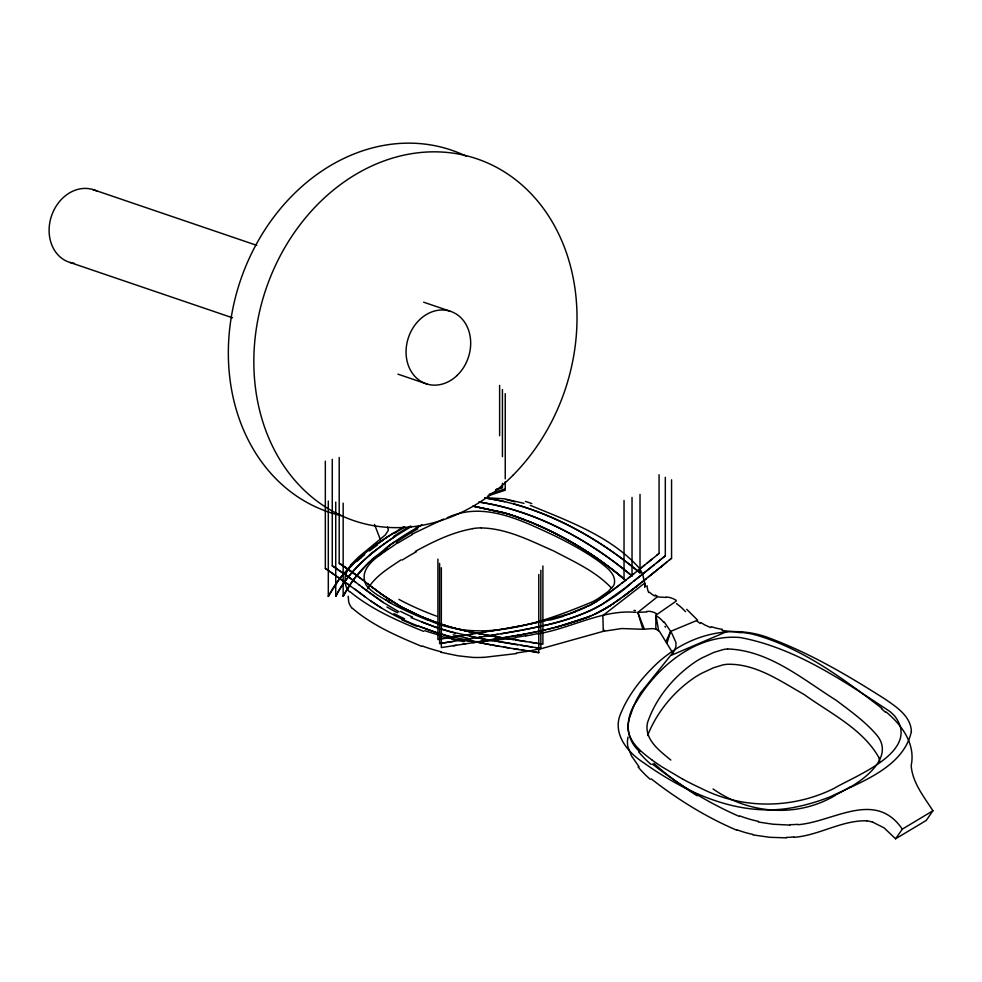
<?xml version="1.0" encoding="UTF-8"?>
<svg xmlns="http://www.w3.org/2000/svg" width="982" height="982" viewBox="0 0 982 982"><rect width="100%" height="100%" fill="white"/><g stroke="black" fill="none" stroke-linecap="round" stroke-linejoin="round"><path stroke-width="1.47" d="M673.112 653.558L659.499 631.426L655.853 629.057L655.89 615.186L676.168 601.144M348.217 596.246L348.659 601.487A71.416 30.761 -4 0 0 352.207 608.459M627.989 737.028L627.473 740.87A61.719 36.85 3.1 0 0 628.001 747.228L631.536 755.968L639.049 766.733M667.011 643.185L670.645 631.365L664.213 621.962M647.58 735.518C656.983 711.79 674.253 690.911 695.6 676.843A107.406 63.167 0.9 0 1 701.86 673.21L713.583 667.748L722.924 664.9A25.949 15.393 1.2 0 1 727.257 664.286C755.784 663.464 780.395 681.14 804.197 694.544C830.183 713.313 862.601 728.767 878.853 757.503M633.734 705.898L629.045 719.327L627.94 725.698A61.756 36.85 3 0 0 628.259 730.792C630.837 744.025 642.191 752.593 652.343 760.24M665.943 641.676L670.645 631.365L697.625 620.158L686.713 609.319M347.493 569.634L345.099 577.146L345.296 583.529A75.7 32.369 -4.1 0 0 349.31 591.68M343.16 503.128L343.16 596.258C350.439 581.516 361.425 568.909 373.639 558.046M328.307 501.053L328.307 596.43C339.539 574.261 358.626 557.162 378.524 542.899M335.734 502.084L335.734 596.307C351.924 564.932 381.802 543.721 411.642 526.426M343.16 596.258L353.68 579.355L369.023 562.293M335.734 596.307C348.635 570.886 371.282 552.13 394.703 536.724M328.307 596.43L339.355 579.049L355.521 561.483M367.722 588.893C375.37 575.943 388.933 568.05 401.086 559.838M640.411 693.071L674.425 650.722L675.911 646.475L675.972 642.584L671.59 632.789M885.997 711.889C901.771 724.802 915.531 743.742 911.271 765.064A59.288 41.784 24.8 0 0 911.357 767.666C913.469 784.017 924.332 797.274 932.9 810.764L926.222 820.461L895.584 838.8L884.082 827.875L872.482 822.02M895.584 838.8L902.311 829.152L932.9 810.764M350.476 565.116L358.688 556.917L385.288 534.994L388.393 530.194L387.571 527.064M371.761 559.74L390.775 544.396M656.663 555.395L659.069 553.431L659.069 474.736M665.317 477.277L665.317 555.824L656.725 562.809M660.69 567.08L671.565 558.242L671.565 479.817M669.159 560.206L671.565 558.242M659.069 553.431L647.015 563.202M653.398 572.972L666.741 562.17M604.581 630.284L603.279 631.34L538.222 649.507M651.852 559.298L637.858 570.579M654.478 564.625L643.026 573.844M665.317 555.824L625.203 587.874L602.236 604.274A107.48 61.068 -0.8 0 1 589.593 611.062M644.597 565.153L628.333 578.14M661.905 566.098L641.651 582.351M648.366 577.011L651.238 574.716M650.28 575.477L654.626 571.99M645.493 579.306L646.451 578.533L643.578 580.828M634.065 573.598L621.557 583.431M640.743 575.673L634.004 581.025M634.568 587.899L644.536 580.067M635.317 587.322L639.724 583.873M638.754 584.634L640.681 583.112M626.418 579.65L612.019 590.698M631.819 582.731C606.459 605.992 574.433 619.752 540.947 626.185M633.071 589.065L633.82 588.488L628.554 592.539M624.11 595.89L636.815 586.156M620.084 584.572L606.68 594.589M630.825 590.808L631.573 590.231M629.302 591.962L625.497 594.846M627.032 593.693L610.951 605.182M622.858 596.811L623.484 596.356M611.405 591.139L596.356 601.549A119.19 67.5 -0.9 0 1 593.545 603.23A91.166 51.629 -0.9 0 1 590.624 604.851L569.155 613.775L545.071 620.587M388.455 546.09L394.359 541.88A245.021 96.58 -12.4 0 1 415.865 528.341L421.965 524.928L420.419 525.775M620.661 598.431L619.703 599.13M376.069 544.666L389.081 535.755M618.599 599.928L619.151 599.523L618.316 600.125M606.152 594.969L599.965 599.229A157.23 88.932 -1 0 1 596.27 601.5M617.469 600.726L618.034 600.321L606.336 608.103M614.278 602.948L612.387 604.237M386.331 537.547L403.909 526.696M610.473 605.501L596.835 613.222M397.477 542.776C384.919 552.706 356.098 565.374 366.261 585.223C372.043 592.563 380.586 596.982 388.553 601.561M611.442 604.875L602.641 610.239M849.921 787.331C867.032 777.56 894.492 755.575 876.435 734.708C864.909 721.328 850.326 711.005 836.333 700.399C802.895 679.372 768.894 650.231 727.576 648.967M596.356 601.549L590.624 604.838M605.931 608.337L594.478 614.315M411.716 534.331L443.545 519.11M415.325 551.393C433.344 541.573 452.162 532.293 472.551 528.721M602.224 610.473L594.049 614.511M835.154 795.469C796.893 818.104 748.861 814.041 713.079 788.963M596.455 613.406L594.908 614.118M593.754 614.646L592.036 615.407M592.883 615.027L590.526 616.045M737.801 631.991L727.895 631.144L671.528 655.19M589.556 611.025C554.449 626.172 516.078 631.082 478.688 637.428M590.329 616.131L591.09 615.812M588.034 617.077L589.949 616.291L560.206 626.148M589.568 616.451L585.702 617.997M587.261 617.383L566.516 624.405M584.13 618.599L554.683 627.572M447.166 517.747C483.966 500.673 522.24 520.841 555.456 536.135C570.567 543.684 585.493 551.774 599.241 561.643C605.98 567.068 616.168 573.623 614.376 583.615A25.888 14.595 -1.3 0 1 613.284 586.07L608.288 591.409L598.799 598.161A106.375 60.172 -1 0 1 592.514 601.77C542.003 622.87 481.29 644.438 428.226 619.998M487.87 495.935L505.239 490.214L505.239 481.696M502.428 487.502L496.008 489.576L502.428 487.502L502.428 483.242M565.62 624.662L562.919 625.411M549.871 628.75L561.115 625.902M559.298 626.393L555.64 627.338M549.625 619.458L541.696 621.397M553.725 627.817L541.524 630.665M544.163 620.808L535.202 622.883M548.901 628.983L547.931 629.204M540.419 621.692L541.057 621.545M537.755 633.807C570.738 628.59 601.991 609.159 636.189 612.363M538.517 622.134L539.155 621.987M545.268 629.83L545.931 629.671M544.593 629.978L543.93 630.125M537.878 622.281L527.886 624.429M539.363 626.541L528.426 628.848M534.183 623.104L523.197 625.374M537.228 631.598L542.592 630.432M531.532 632.764L540.444 630.898M538.296 631.365L539.376 631.131M536.147 631.819L526.622 633.721M526.72 624.675L516.839 626.59M530.317 633.009L523.431 634.323M526.855 629.155L522.117 630.076M522.019 625.608L507.068 628.345M522.706 634.458L525.395 633.955M520.509 630.383L512.494 631.831M524.155 634.188L472.943 642.694M515.44 626.847L511.205 627.608M521.258 634.728L517.612 635.391M516.888 635.514L519.073 635.121M509.793 627.866L469.347 634.556M515.427 635.771L511.18 636.52M510.885 632.113L501.151 633.783M501.827 629.253L504.441 628.799M507.166 637.195L509.842 636.741M499.2 629.695L489.809 631.254M505.153 637.539L507.829 637.085M497.911 634.323L486.655 636.152M499.764 638.435L503.14 637.87M479.241 632.973L485.759 631.917M491.565 639.761L496.683 638.938M481.794 636.937L465.689 639.478M471.826 634.163L437.911 639.515L437.911 559.102M480.419 641.528L487.465 640.424M439.617 563.41L439.617 643.529L472.084 638.472M439.617 643.529L454.236 641.258M462.448 644.327L475.435 642.314M453.402 645.714L465.456 643.861M456.421 645.26L441.335 647.58L441.335 567.706M516.409 653.595L483.021 657.474M515.894 637.858L482.395 641.663M794.057 837.327C819.086 835.412 841.623 820.13 866.836 820.805M666.177 597.461L657.302 596.872L637.821 612.412L642.891 629.266L652.269 628.627M797.85 824.708C833.411 821.983 875.158 789.221 902.311 829.152M652.772 628.603L655.853 629.057M644.388 629.266L637.821 612.412L646.831 611.921M786.324 837.855L769.728 837.302L752.948 834.896M484.973 497.665L504.097 498.795L523.995 503.336M481.229 527.935C506.982 528.426 530.587 540.873 553.688 550.951C573.893 561.655 595.902 571.291 611.712 588.328M789.982 825.101L773.055 824.229L758.386 822.02M643.185 629.278L621.704 628.541L603.279 631.34L602.874 615.554L644.708 583.112L643.406 577.49M473.901 641.651L457.293 639.92L439.826 636.25M726.717 631.033L722.114 630.493M741.533 632.383L747.118 633.144A68.298 41.649 0.6 0 1 754.311 634.519M540.837 570.235L540.837 648.427L535.448 647.604M472.772 506.098L504.257 512.874M530.255 642.277L537.277 643.357M540.837 648.427L483.205 638.951L448.713 631.352M533.066 651.766L538.774 652.649L538.774 574.482M478.823 502.023C535.767 510.861 588.144 539.363 632.027 575.955L632.027 497.42M531.839 647.04L521.012 645.346M521.688 649.974L538.774 652.649M526.045 641.627L515.734 639.982M479.977 502.17C536.565 510.8 588.402 539.855 632.027 575.955M527.371 650.882L513.611 648.685M517.416 644.769L494.216 640.915M518.852 649.532L503.999 647.101M508.676 638.84L513.377 639.601M506.319 638.447L509.842 639.037M508.799 647.899L492.792 645.199M498.696 637.171L542.899 644.217L542.899 565.988M484.445 634.642L502.809 637.87M501.642 637.674L503.975 638.067M499.212 646.303L465.64 640.055M497.727 636.999L491.872 635.98M495.775 636.667L490.902 635.808M492.436 640.608L487.133 639.663M490.779 644.843L451.278 636.778M489.932 635.636L477.24 633.267M486.053 634.937L487.023 635.121M485.39 639.343L480.161 638.374M483.635 634.495L485.243 634.789M482.837 634.347L472.452 632.31M478.835 633.586L480.431 633.893M478.406 638.042L473.14 637.023M478.038 633.427L474.06 632.641M470.808 631.966L474.858 632.801M469.642 636.311L471.385 636.667M471.63 632.138L464.29 630.554M504.895 501.679L484.875 497.899C542.653 506.467 595.558 536.037 640.019 572.899L640.019 494.4M473.275 632.482L459.772 629.499M468.353 631.451L469.175 631.622M467.542 631.279L456.753 628.75M463.492 630.37L454.273 628.099L455.255 628.357M754.286 634.556C802.11 647.997 843.01 678.439 881.861 708.304M440.722 652.232L458.054 655.804L472.428 657.388A61.719 33.13 -1.7 0 0 483.021 657.351M455.12 633.034L439.678 628.627L422.088 622.232M457.759 628.996L449.363 626.725M453.488 637.318L444.723 635.035A150.332 71.551 0.4 0 1 441.9 634.249L440.059 633.685A140.61 67.022 0.4 0 1 437.297 632.838L425.967 628.91M501.912 512.223L474.11 506.307L506.123 513.414M453.77 627.964L444.551 625.252M502.379 512.346L507.056 513.684M513.795 503.901C560.292 517.133 603.108 541.941 640.019 572.899M444.723 635.035L436.499 632.568M504.723 513.009L510.677 514.801M449.781 626.847L444.92 625.362M506.589 513.549L514.163 515.943M507.51 513.832L508.443 514.114M508.909 514.249L514.593 516.078M511.119 514.949L525.37 520.018M445.656 625.595L440.231 623.791M444.195 625.129L439.482 623.533M435.689 632.31L417.424 625.669M92.811 189.514L256.768 245.353M423.647 302.186L449.768 311.085M70.029 262.464L232.55 317.812M397.968 374.154L426.986 384.036M515.022 516.225L531.397 522.449M530.366 505.374C568.823 521.27 611.05 536.43 639.38 568.222A68.298 38.936 -2.7 0 1 641.602 572.236M515.452 516.372C555.051 530.427 591.986 551.859 624.036 579.012L624.036 500.452M438.696 623.251L440.587 623.914M439.875 623.668L435.983 622.281M432.375 620.943L431.061 620.452L438.316 623.116M436.389 627.523L411.053 617.653M423.672 631.365C397.82 620.98 371.429 609.441 349.838 591.569M435.222 621.999L427.796 619.212M425.157 628.603C403.295 620.955 382.55 610.117 364.101 596.099M421.695 646.365C397.55 636.238 372.546 625.608 352.55 608.386M430.398 620.207L425.231 618.206M429.097 619.703L421.413 616.647M710.722 627.596L705.457 625.252A53.912 51.432 -56.6 0 1 703.775 624.343L700.817 622.539M736.733 830.195C706.132 817.171 677.482 799.336 651.275 778.91M427.158 618.955L423.954 617.69M526.99 520.656C562.183 534.76 595.141 554.462 624.036 579.012C598.136 557.039 569.008 538.934 537.927 525.247M739.372 816.459C708.255 802.895 679.028 784.753 652.22 763.984M417.657 615.051L424.592 617.948M423.316 617.433L401.773 607.257L381.912 594.503M532.71 523.001L534.674 523.836M420.149 616.119L402.411 607.6L386.343 597.633M535.325 524.118L537.277 524.965M415.816 614.241L417.043 614.793M655.055 596.123L653.153 595.129A53.912 32.332 -60.4 0 1 652.158 594.441L649.372 592.171M415.202 613.971L398.68 605.501L379.273 592.588M399.085 611.86L383.361 602.531L370.57 593.509M682.858 779.229L661.623 766.635A265.459 153.253 0 0 1 652.33 760.252M325.337 461.172L325.337 568.418L350.402 585.812M325.337 568.418L355.901 589.973M332.272 459.318L332.272 565.792L347.456 576.066M332.272 565.792L351.998 579.441M381.544 608.054L370.95 601.033M383.361 602.531L364.678 589.09M385.73 597.216L371.442 586.696M381.249 594.024L356.159 574.998M359.031 577.158L339.207 563.177L339.207 457.452M352.648 572.371L339.207 563.177L356.883 575.526M348.205 576.618L363.856 588.476M365.439 597.081L357.313 591.041M353.348 572.887L355.459 574.458M362.775 595.129L354.502 588.918M377.333 591.152L377.972 591.618M369.711 592.883L362.149 587.175M374.793 589.237L375.419 589.716M352.759 580.018L355.852 582.363M357.595 576.078L358.307 576.618M372.129 587.224L372.829 587.752M360.48 578.263L359.756 577.711L363.328 580.448M359.007 584.769L359.805 585.382M368.005 584.057L370.742 586.168M670.804 760.056C659.536 750.714 643.652 739.188 647.592 722.457C656.05 697.588 674.118 676.021 695.919 661.475A106.375 62.639 1 0 1 702.179 657.842L713.902 652.392L723.243 649.556A25.888 15.356 1.2 0 1 727.576 648.967M639.785 751.696C624.564 738.697 625.325 716.897 636.324 701.823A284.743 164.399 0 0 1 640.62 695.011C662.273 662.433 699.258 633.758 740.342 637.551C795.408 647.85 843.513 681.017 889.594 711.263A85.52 49.37 0 0 1 894.798 716.124C921.681 751.525 855.003 775.78 833.927 788.472C792.437 809.021 742.355 809.512 701.074 788.288A286.29 165.283 0 0 1 682.883 779.217M641.614 572.236L642.449 574.31M374.523 524.437L380.734 540.517M645.628 586.34L644.708 583.112L644.757 587.396M655.89 615.186L658.615 630.653M505.239 393.635L505.239 478.86M502.428 389.523L502.428 456.642M499.617 385.423L499.617 435.738M74.46 263.385A38.224 31.559 -71.2 0 1 51.174 216.948A38.224 31.559 -71.2 0 1 96.997 191.171M341.282 515.624A191.097 157.82 -71.2 0 1 241.069 278.642A191.097 157.82 -71.2 0 1 466.475 156.31M495.554 491.97A290.611 147.447 -8.7 0 1 504.355 489.134M489.073 494.265A282.755 138.683 -9.1 0 1 495.591 492.043M415.705 528.291A242.603 95.328 -12.4 0 1 420.247 525.726M396.323 542.174A246.077 96.481 -12.5 0 1 417.829 528.832M391.143 544.458A251.257 101.428 -11.7 0 1 394.727 541.941M385.435 548.692A256.032 105.307 -11.1 0 1 388.835 546.152M378.794 555.775A261.2 108.609 -10.8 0 1 387.387 548.999M374.093 558.095A266.576 114.194 -9.6 0 1 377.014 555.567M393.414 536.528A249.784 95.733 -13 0 1 410.488 526.057M394.543 533.238A255.467 91.878 -14.2 0 1 404.817 527.088M389.289 535.779A258.18 94.591 -13.8 0 1 393.512 533.091M382.514 540.284A260.721 96.592 -13.5 0 1 386.54 537.571M379.052 542.948A263.053 98.654 -13.2 0 1 382.845 540.321M369.379 551A269.093 103.576 -12.5 0 1 377.604 544.838M369.453 554.953A273.401 105.516 -12.5 0 1 373.97 551.479M360.652 558.071A280.975 114.391 -10.6 0 1 364.752 554.597M356.773 561.594A286.069 118.932 -9.7 0 1 360.676 558.095M369.465 562.342A272.321 118.982 -8.7 0 1 372.215 559.801M436.597 616.168A199.923 72.472 7.5 0 1 398.95 599.388M412.55 617.052A181.498 75.319 3.3 0 1 400.582 611.381M448.86 631.23A139.579 66.481 0.3 0 1 436.548 627.412M391.339 603.23A357.325 83.396 18.3 0 1 385.533 599.474M397.587 612.768A209.78 78.302 6.5 0 1 386.957 606.986M404.523 618.721A189.747 76.584 4 0 1 393.954 613.578M412.538 624.405A201.003 83.593 3.2 0 1 401.785 619.716M416.38 626.111A234.735 95.107 3.8 0 1 412.305 624.478M450.971 637.048A165.614 78.658 0.5 0 1 444.392 635.305M464.105 641.7A226.326 105.344 0.8 0 1 451.781 638.877M590.698 604.887A85.692 48.523 -0.9 0 1 588.144 606.201M587.887 606.017A101.527 57.226 -1.1 0 1 585.247 607.269M585.468 607.416A119.743 67.733 -1 0 1 580.387 609.626A131.993 74.534 -1 0 1 575.133 611.7M575.317 611.86A153.315 86.367 -1.1 0 1 563.238 615.935M563.558 616.279A203.998 113.998 -1.3 0 1 550.067 620.035M506 499.482A353.839 265.128 -43.5 0 1 514.899 501.863M467.898 638.202A215.647 101.036 0.6 0 1 453.132 634.826M646.745 611.455A25.336 17.848 78.9 0 1 656.271 613.554M655.866 615.579A25.336 16.473 69.1 0 1 663.869 622.49M676.5 603.635A30.319 12.913 52.5 0 1 685.546 611.676M666.017 597.105A30.319 15.589 55.7 0 1 676.082 600.211M635.415 610.522A32.995 9.304 13.5 0 1 633.942 610.411M657.326 596.123A33.093 17.627 82.1 0 1 655.166 594.994M664.949 626.369A32.995 2.062 54.6 0 1 665.501 627.191M700.387 623.484A33.093 28.871 65.4 0 1 697.036 621.09M347.849 569.609A77.271 31.449 -10.1 0 1 350.955 565.116M440.771 635.428A137.296 64.284 0.5 0 1 424.764 630.653M482.395 641.577A61.756 33.302 -1.7 0 1 473.913 641.565M525.517 635.722A169.861 92.676 -1.5 0 1 515.66 637.318M537.584 633.562A163.172 90.037 -1.4 0 1 525.665 635.992M441.213 651.803A135.479 63.597 0.3 0 1 422.285 646.009M526.008 651.459A169.898 92.369 -1.5 0 1 516.176 653.067M537.964 649.151A163.896 90.037 -1.4 0 1 526.082 651.594M635.747 701.529A163.172 96.666 1.9 0 1 640.571 693.12M633.881 705.923A169.861 100.815 2.2 0 1 635.82 701.541M651.017 764.401A138.081 79.346 7.9 0 1 638.681 751.93M758.497 821.382A75.7 45.602 12.8 0 1 739.753 815.895M797.691 824.315A76.854 52.23 14.4 0 1 789.859 824.684M650.219 779.278A135.479 77.995 8 0 1 638.079 766.93M753.034 834.467A71.416 43.318 12.5 0 1 736.979 829.815M793.873 836.934A77.271 52.476 14.2 0 1 786.189 837.437M866.836 820.866A27.545 21.444 23.8 0 1 872.47 822.081M881.406 708.709A278.974 228.106 -17.9 0 1 885.543 712.269M737.715 632.347A117.324 71.588 0.6 0 1 741.435 632.727M722.384 629.352A47.639 37.144 -1.6 0 1 711.275 626.663M648.697 592.563A47.639 27.95 -33.1 0 1 647.101 585.751M642.584 574.286A110.561 63.13 -3.4 0 1 643.48 577.49M525.456 501.434A270.296 184.039 -29.4 0 1 531.802 503.582M398.164 542.923A233.679 94.162 -11.9 0 1 412.391 534.527M427.771 620.145A279.649 96.874 7 0 1 387.964 601.659M472.538 528.611A33.155 15.724 -10.4 0 1 481.278 527.837M402.178 560.071A245.463 98.691 -11.9 0 1 416.417 551.7M697.171 795.813A277.476 138.916 14.1 0 1 653.889 763.395M849.712 787.147A233.679 165.455 15.2 0 1 834.921 795.248M878.804 757.503A33.155 23.028 9.6 0 1 879.59 761.627M911.37 731.639C903.391 767.74 859.95 782.323 830.085 796.844A171.568 99.047 0 0 1 813.022 802.748L808.702 803.976A120.958 69.832 0 0 1 797.249 806.725C741.84 819.013 686.627 793.579 642.473 761.909C626.725 751.647 611.811 732.351 621.005 712.92C628.946 693.685 642.449 677.163 657.474 662.997A178.012 102.779 0 0 1 667.551 654.749C696.348 632.764 735.641 624.662 769.937 638.288C810.616 653.447 848.301 675.702 884.819 698.951C896.247 706.794 910.989 716.209 911.37 731.639M457.047 375.492A38.224 31.559 -71.2 0 0 451.892 311.822A38.224 31.559 -71.2 0 0 406.192 355.361A38.224 31.559 -71.2 0 0 457.047 375.492M512.948 475.325A191.097 157.82 -71.2 0 0 478.259 159.28A191.097 157.82 -71.2 0 0 255.075 384.625A191.097 157.82 -71.2 0 0 512.948 475.325"/></g></svg>
